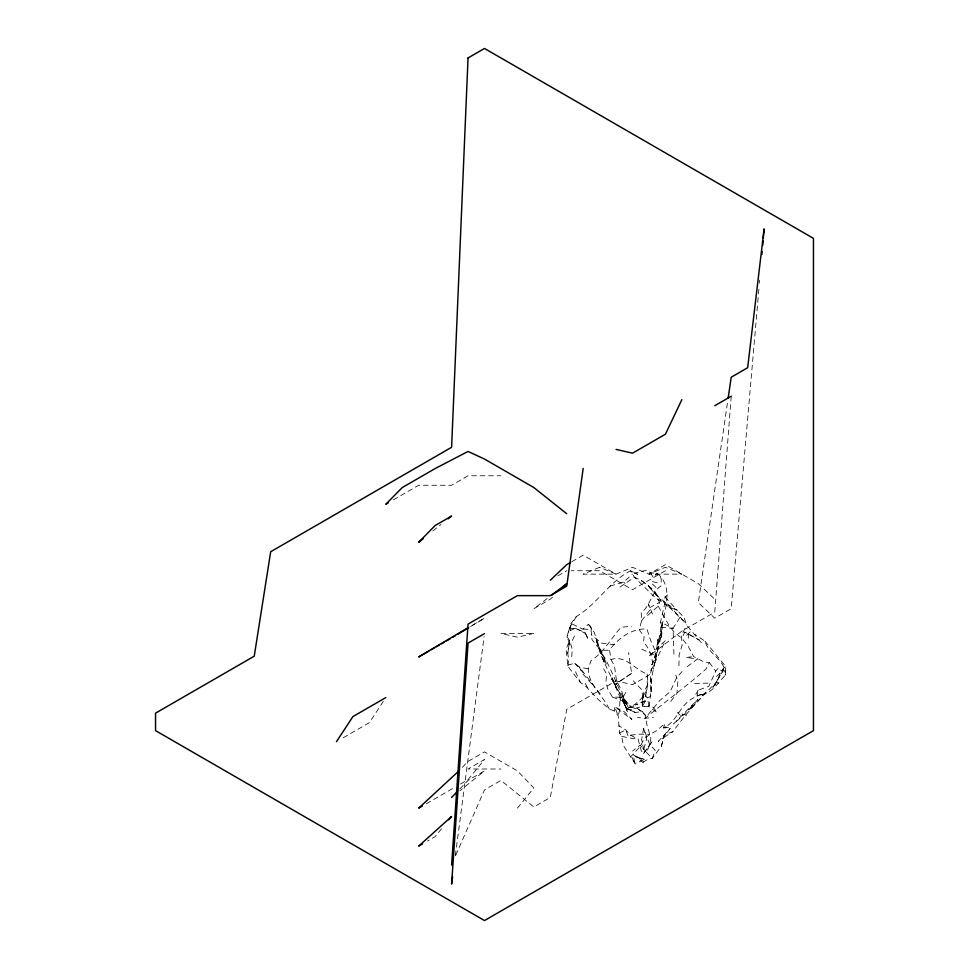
<?xml version="1.0" encoding="UTF-8"?>
<svg xmlns="http://www.w3.org/2000/svg" width="969" height="969" viewBox="0 0 969 969"><rect width="100%" height="100%" fill="white"/><g stroke="black" fill="none" stroke-linecap="round" stroke-linejoin="round"><path stroke-width="0.73" stroke-dasharray="4.84 3.63" d="M633.835 758.109L635.179 763.935L632.091 757.758L632.805 754.33L642.968 762.349L644.518 759.248L635.179 763.935L623.418 745.44L621.71 736.343L619.53 732.976L618.186 715.716L614.189 710.967L609.21 709.005L597.679 699L585.179 685.677L580.383 682.479L567.87 666.321L566.053 649.097L569.711 640.315L566.974 636.887L571.02 623.479L576.446 616.441C596.843 604.547 608.992 581.8 630.516 570.814L637.687 574.351L630.516 570.814L634.416 577.209L654.935 597.388L669.252 607.103L677.246 610.337L684.09 617.519L686.464 624.86L701.023 642.399L704.996 641.212L725.636 666.406L725.345 675.127C718.647 681.994 709.974 695.948 698.952 694.918L697.074 696.008L698.152 690.17L708.763 686.355L715.776 671.154L718.283 668.077L721.893 671.226L725.636 666.406C718.598 671.796 718.744 681.413 712.857 687.639L723.673 669.664L725.345 675.127C725.829 659.707 708.569 654.85 704.996 641.212L694.979 634.344M678.942 665.727L679.124 654.874L682.115 645.221L681.522 636.015L686.464 624.86M603.602 668.792L606.691 674.158L605.952 681.619L607.527 688.511L612.408 697.123L620.039 697.196L619.53 710.713L618.186 715.716L614.697 706.849L623.951 711.44L631.885 719.373L614.697 706.849L614.189 710.967M567.749 653.336L569.711 640.315L567.749 653.336L568.742 659.962L567.87 666.321M655.056 658.363L655.347 651.107L650.49 640.073L646.917 628.929C631.098 628.493 618.731 638.026 609.537 649.86L610.918 659.55C625.417 654.62 634.78 669.664 647.147 674.024C648.903 683.557 646.057 692.229 644.833 701.52L635.494 705.008L641.95 701.798L644.833 701.52L642.75 697.22L641.817 689.71L633.278 680.832M647.546 684.756L643.719 692.702L642.399 706.353L630.298 709.829L626.882 708.751L618.767 694.507L611.415 676.229L616.478 688.487L600.95 655.335L595.838 639.201L604.765 663.813L597.655 643.634L599.436 648.951L591.998 639.637L590.69 626.313L588.389 624.327L582.89 629.135L571.02 623.479L570.184 630.649L567.955 632.757M643.319 695.415L641.95 701.798L642.399 706.353L649.097 705.929L650.95 691.999L650.562 674.799L651.725 664.976L655.335 658.738L657.248 644.324L659.659 642.326L661.827 632.66L657.697 639.843L658.448 641.139L657.818 649.884L654.039 665.824C657.273 650.599 660.822 635.821 663.038 620.644C666.321 604.523 672.159 585.446 656.946 573.115L650.405 572.861L646.723 570.16L634.283 573.26M571.734 656.691L572.219 649.327L570.693 644.046L575.877 632.902M667.641 594.918L665.025 596.892L664.407 605.056L660.519 622.134L660.919 627.27L659.962 635.095L657.248 644.324L658.448 641.139M731.207 396.224L714.759 612.129L681.873 631.122L648.976 656.183L665.424 640.618L648.976 675.175L632.527 684.671L616.078 680.88L566.732 709.356L550.295 797.487L533.846 806.983L500.949 780.396L484.5 789.892L455.575 855.651M758.884 289.162L731.207 608.702L714.759 618.198L698.31 602.633L727.719 401.118M759.405 283.13L759.672 280.114M650.95 691.999L651.798 676.58L655.698 658.872M455.345 855.591L484.1 636.621M642.701 699.739L643.719 692.702L647.183 697.934L649.097 705.929L653.058 707.164L657.297 712.627L648.83 706.643L642.399 706.353L647.183 697.934L650.659 696.348L651.313 689.807L650.562 674.799M642.968 762.349L648.552 758.848L652.246 758.533L661.306 746.336L664.504 734.744L672.861 731.74C685.919 713.814 700.478 697.292 716.842 681.982L718.719 683.811M655.335 658.738L656.485 651.713L651.725 664.976M643.622 728.3L641.623 739.698L643.719 749.449L652.246 758.533L655.201 750.212L649.751 744.652L643.622 728.3L646.602 738.947L643.719 749.449L640.121 745.125L632.648 751.048M702.791 695.245L703.022 694.179L698.952 694.918M650.405 572.861L653.397 577.56L656.946 573.115L661.221 578.65L661.076 585.894C651.338 592.023 650.526 605.746 641.212 612.699L641.563 620.802L639.31 629.898L644.119 636.609L643.477 642.386C650.744 648.988 652.464 659.744 653.481 669.107M576.446 616.441L569.445 627.888L566.974 636.887L569.578 643.755M661.306 746.336L664.504 734.744M647.571 615.521L658.242 606.146L659.477 602.403L653.7 590L641.296 580.54L634.416 577.209L618.149 588.316M609.21 709.005C602.851 695.124 588.365 685.095 588.219 668.804L591.029 660.64C604.05 652.331 610.882 638.438 621.093 627.318L631.473 626.253M683.097 635.664L684.732 632.067L698.891 639.831L684.732 632.067M658.242 606.146L668.453 624.508L673.54 631.485L682.709 639.165L688.293 646.517L693.695 656.594L703.615 661.803L709.32 662.53L705.953 669.082C686.306 686.331 665.328 701.774 645.039 718.283L637.505 717.46M723.673 669.664L712.857 687.639M698.152 690.17L693.974 697.704C679.996 703.991 677.27 721.844 663.462 727.949L664.867 723.492L656.8 730.59L649.799 734.357L643.622 739.456L640.545 746.263L630.565 756.898M623.406 696.59L627.549 689.359M679.863 617.532L673.055 628.336L674.012 656.086M383.349 701.35L369.371 722.656L340.264 739.456M643.513 753.555L652.658 740.752L643.513 753.555L641.212 750.709L638.123 739.202L630.565 735.168L625.78 729.887L618.888 725.745M670.766 701.362L676.931 693.416L677.949 680.371L675.696 675.078M441.549 828.774L435.154 836.61L427.571 840.995M517.398 808.122L533.846 787.991L517.398 770.9L484.5 751.908L468.051 761.404L461.886 767.811M641.563 620.802L649.993 609.925L648.491 604.184L653.239 615.981M692.908 705.88L689.637 709.599L700.417 698.746M682.115 671.505L676.58 677.694L670.221 691.6L659.635 700.708L645.039 718.283L653.336 717.435M459.827 788.936L468.051 780.396L484.5 770.9L459.827 790.837M716.479 676.519L721.893 671.226M686.682 635.289L691.442 630.674M552.487 597.134L550.295 599.205L533.846 608.702L549.12 597.061M609.998 586.136L623.661 582.066L632.418 574.132M702.198 695.342L708.012 690.34M432.804 531L441.028 524.447M631.618 673.285L614.927 684.72L631.618 673.285L628.566 652.525M687.263 666.611L697.619 658.884L685.931 657.466L693.695 656.594M610.918 659.55L614.431 665.691L616.441 680.19L621.723 690.982L626.882 708.751C635.955 704.887 643.864 697.813 647.389 688.45L647.147 674.024M664.14 737.239L672.861 731.74M470.583 626.555L484.5 618.198L468.051 627.694M393.402 499.871L418.705 485.263L451.602 485.263L468.051 475.767L500.949 475.767M571.795 561.729L583.181 555.152L616.078 574.145L632.527 567.301L648.976 574.145L681.873 574.145L665.424 567.301L648.976 574.145L665.424 564.648L698.31 583.641L714.759 599.205M557.878 575.84L566.732 570.729M665.424 570.729L632.527 589.709L599.629 570.729L571.226 570.729M426.299 803.737L455.406 786.937M460.457 784.018L468.051 779.633L484.5 759.502L468.051 768.998L500.949 768.998M649.69 607.66L659.477 602.403M570.184 630.649L575.259 628.106L585.143 632.696L588.328 639.588L585.143 632.696M619.53 732.976L625.78 729.887L628.748 737.833L638.123 739.202M697.074 696.008L703.022 694.179M567.786 665.134L574.787 663.22L579.292 667.035L601.47 695.56M588.389 624.327L594.276 632.442L600.998 651.81C612.238 669.119 617.847 689.286 628.191 707.249L635.192 706.571L645.233 715.11L646.929 724.933L650.877 738.184L649.751 744.652L646.614 752.392L640.121 745.125M635.313 712.457L626.24 708.315L620.596 694.567L611.512 678.797L620.959 695.984L626.24 708.315L635.313 712.457L642.302 711.634L645.233 715.11M630.565 735.168L639.722 734.163L649.799 734.357M694.7 683.484L709.453 683.097M603.626 650.223L610.833 650.26M660.919 627.27L673.055 628.336L660.519 622.134M614.649 644.773L601.495 643.101L591.102 634.719M588.219 668.804L579.292 667.035L583.181 674.351L592.967 685.192M569.445 627.888L574.508 628.893M621.71 736.343L628.748 737.833M652.573 581.642L659.974 583.386M644.518 759.248L636.96 757.092L642.435 759.684L632.805 754.33M686.549 715.316L677.597 712.663L682.854 717.811M612.408 697.123L624.145 701.471L627.706 712.772L622.679 697.704L624.145 701.471M641.757 649.206L653.578 654.632M575.259 628.106L585.555 633.569L582.89 629.135L591.538 629.402L590.69 626.313M642.302 711.634L638.256 709.151L630.177 707.007L622.752 696.299L628.191 707.249M641.296 580.54L647.873 585.07L661.076 600.707L653.7 590M652.391 583.98L657.2 588.51M623.673 699.073L631.194 706.776M665.025 596.892L677.246 610.337L663.45 601.676L685.434 622.74L667.362 604.135L656.885 595.596L648.334 586.318M623.661 582.066L625.017 583.52M574.787 663.22L583.302 672.728M709.32 662.53L715.776 671.154M585.24 683.484L589.2 690.364M575.55 671.771L580.383 682.479M600.998 651.81L606.4 664.14L600.768 649.509M688.184 633.338L688.789 639.128M620.039 697.196L620.233 700.115M657.697 639.843L657.818 649.884M661.972 622.849L660.943 638.753L662.154 631.8L661.972 622.849M670.16 728.47L662.735 738.33L658.242 741.455L670.16 728.47M616.538 683.145L615.061 684.926L617.144 683.908L616.538 683.145M691.793 706.207L686.234 712.506L673.54 723.976L697.886 699.412L691.793 706.207M665.122 727.029L663.462 727.949L669.24 727.574L665.122 727.029M599.629 567.301L583.181 574.145L616.078 574.145L599.629 567.301M533.846 633.399L517.398 637.19L500.949 633.399L533.846 633.399"/><path stroke-width="1.45" d="M451.602 865.099L468.051 624.121L517.398 595.644L550.295 595.644L566.732 586.148L583.181 468.39M761.888 254.496L762.143 251.48M762.664 245.448L763.063 240.93M763.318 237.914L764.105 228.866L747.656 367.736L731.207 377.232L728.155 398.126M452.596 876.582L451.602 884.091L468.051 643.113L484.5 633.617M681.873 399.64L665.424 434.209L632.527 453.201L616.078 449.398M336.473 741.648L352.922 716.576L385.819 697.583M448.865 819.835L451.602 816.479L418.705 846.107L422.508 843.914M458.797 771.009L418.705 808.122L422.508 805.929M451.602 797.487L456.75 792.145M550.295 580.225L566.732 564.648L570.535 562.456M562.347 587.795L566.732 583.641L551.47 595.281M423.405 538.498L418.705 542.24L435.154 525.525L451.602 516.029L448.078 518.839M452.874 637.19L455.406 635.676M457.925 634.15L468.051 628.082M388.351 502.79L385.819 504.255L402.268 487.54L435.154 468.548L468.051 451.457L484.5 459.052L533.846 487.54L566.732 513.752M714.759 405.72L731.207 396.224M468.051 627.694L418.705 656.946L428.831 651.107M431.362 649.642L433.894 648.176M436.425 646.723L438.957 645.257M441.489 643.804L444.02 642.338M446.539 640.872L450.343 638.68M468.051 57.946L451.602 447.278L270.69 551.736L254.241 656.183L155.549 713.16L155.549 730.638L484.5 920.55L813.451 730.638L813.451 238.362L484.5 48.45L468.051 57.946"/></g></svg>
